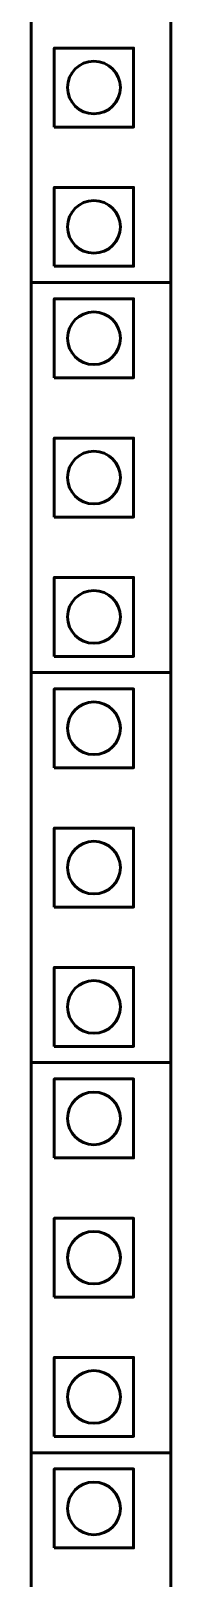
# Model space of a CAD drawing. Header units: centimetres. Extents: x -278 to 212, y -227 to 148.
# Drawn here: x -82.46 to -80.87, y 60.8 to 78.43 of the extents above; entities that cross this region are included whole.
import ezdxf

# ---------------------------------------------------------------- set-up
doc = ezdxf.new("R2010")
doc.units = ezdxf.units.CM
doc.header["$MEASUREMENT"] = 0
doc.layers.add('Layer 1', color=7, linetype='Continuous')

msp = doc.modelspace()

# ---------------------------------------------------------------- linework, layer by layer
at = {"layer": 'Layer 1', "lineweight": 53}
for points in [[(-82.45751, 75.565), (-80.87001, 75.565), (-80.87001, 80.01), (-82.45751, 80.01), (-82.45751, 75.565)], [(-82.19398, 77.3375), (-81.29398, 77.3375), (-81.29398, 78.2375), (-82.19398, 78.2375), (-82.19398, 77.3375)], [(-82.19398, 75.75), (-81.29398, 75.75), (-81.29398, 76.65), (-82.19398, 76.65), (-82.19398, 75.75)], [(-82.45751, 71.12), (-80.87001, 71.12), (-80.87001, 75.565), (-82.45751, 75.565), (-82.45751, 71.12)], [(-82.19398, 74.48), (-81.29398, 74.48), (-81.29398, 75.38), (-82.19398, 75.38), (-82.19398, 74.48)], [(-82.19398, 72.8925), (-81.29398, 72.8925), (-81.29398, 73.7925), (-82.19398, 73.7925), (-82.19398, 72.8925)], [(-82.19398, 71.305), (-81.29398, 71.305), (-81.29398, 72.205), (-82.19398, 72.205), (-82.19398, 71.305)], [(-82.45751, 66.675), (-80.87001, 66.675), (-80.87001, 71.12), (-82.45751, 71.12), (-82.45751, 66.675)], [(-82.19398, 70.035), (-81.29398, 70.035), (-81.29398, 70.935), (-82.19398, 70.935), (-82.19398, 70.035)], [(-82.19398, 68.4475), (-81.29398, 68.4475), (-81.29398, 69.3475), (-82.19398, 69.3475), (-82.19398, 68.4475)], [(-82.19398, 66.86), (-81.29398, 66.86), (-81.29398, 67.76), (-82.19398, 67.76), (-82.19398, 66.86)], [(-82.45751, 62.23), (-80.87001, 62.23), (-80.87001, 66.675), (-82.45751, 66.675), (-82.45751, 62.23)], [(-82.19398, 65.59), (-81.29398, 65.59), (-81.29398, 66.49), (-82.19398, 66.49), (-82.19398, 65.59)], [(-82.19398, 64.0025), (-81.29398, 64.0025), (-81.29398, 64.9025), (-82.19398, 64.9025), (-82.19398, 64.0025)], [(-82.19398, 62.415), (-81.29398, 62.415), (-81.29398, 63.315), (-82.19398, 63.315), (-82.19398, 62.415)], [(-82.45751, 57.785), (-80.87001, 57.785), (-80.87001, 62.23), (-82.45751, 62.23), (-82.45751, 57.785)], [(-82.19398, 61.145), (-81.29398, 61.145), (-81.29398, 62.045), (-82.19398, 62.045), (-82.19398, 61.145)]]:
    msp.add_lwpolyline(points, close=True, dxfattribs=at)
for centre in [(-81.74398, 77.7875), (-81.74398, 76.2), (-81.74398, 74.93), (-81.74398, 73.3425), (-81.74398, 71.755), (-81.74398, 70.485), (-81.74398, 68.8975), (-81.74398, 67.31), (-81.74398, 66.04), (-81.74398, 64.4525), (-81.74398, 62.865), (-81.74398, 61.595)]:
    msp.add_ellipse(centre, major_axis=(0, 0.3), ratio=1, dxfattribs=at)

doc.saveas('drawing.dxf')
